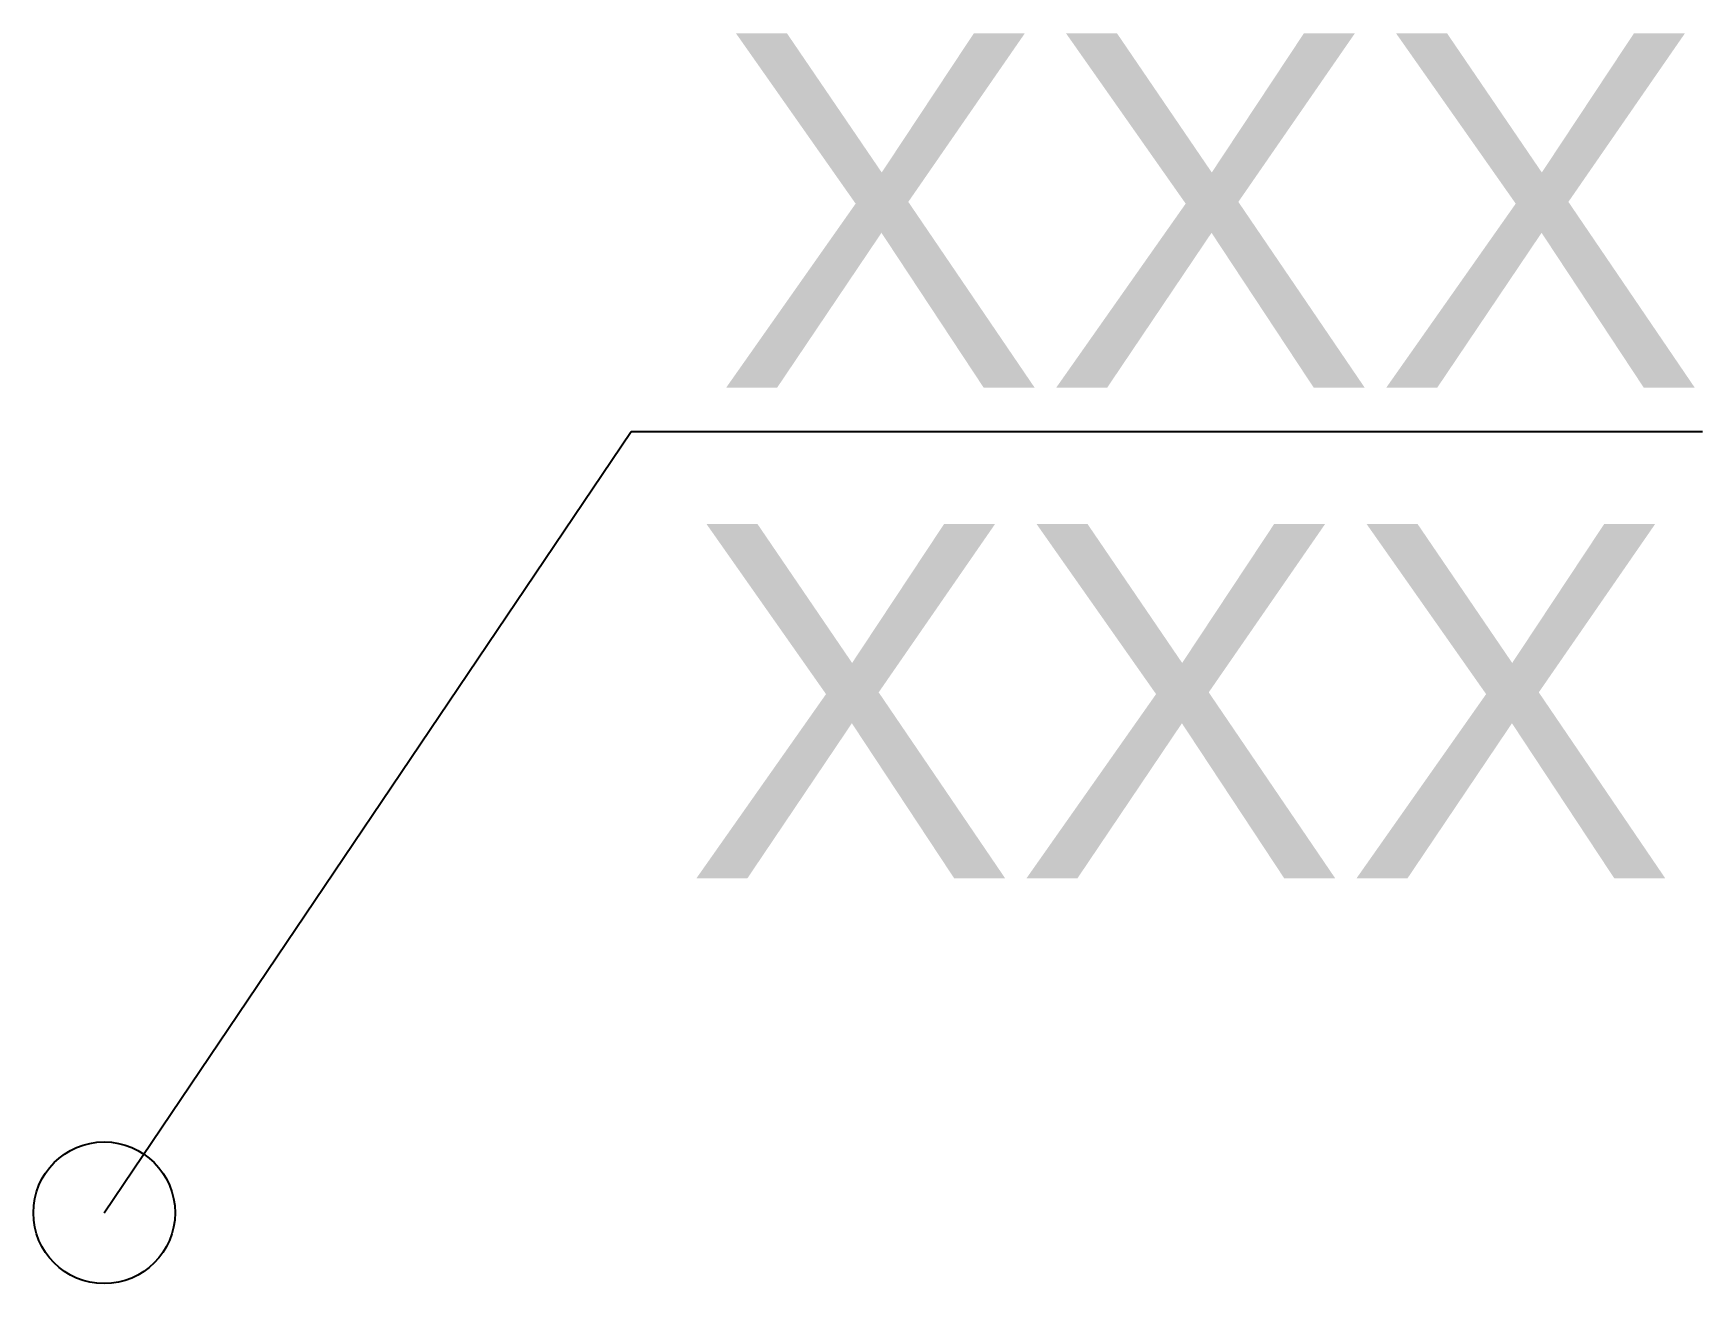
# Model space of a CAD drawing. Header units: millimetres. Extents: x -10 to 226, y -10 to 167.
import ezdxf

# ---------------------------------------------------------------- set-up
doc = ezdxf.new("R2010")
doc.units = ezdxf.units.MM
doc.styles.get("Standard").update_dxf_attribs({"font": 'arial.ttf'})

# ---------------------------------------------------------------- blocks, each defined once
blk = doc.blocks.new('*U11')
for p, q in [((0, 0), (74.38, 110.25)), ((74.38, 110.25), (225.6, 110.25))]:
    blk.add_line(p, q)
blk.add_circle((0, 0), 10)
blk.add_circle((0, 0), 10)
for tag, p in [('НАЗВАНИЕ_ПЕРЕХОДА', (86.21, 116.44)), ('СПРАВКА_ПЕРЕХОДА', (82.03, 47.22))]:
    blk.add_attdef(tag, p, '', height=50)
at = {"flags": 1}
for tag, p in [('ДЛИНА_ПЕРЕХОДА', (104.69, -170.46)), ('СУФИКС', (94.96, -250.5))]:
    blk.add_attdef(tag, p, '', height=50, dxfattribs=at)

msp = doc.modelspace()

# ---------------------------------------------------------------- block references
msp.add_blockref('*U11', (0.33, 0.19)).add_auto_attribs({'НАЗВАНИЕ_ПЕРЕХОДА': 'ХХХ', 'СПРАВКА_ПЕРЕХОДА': 'ХХХ'})

doc.saveas('drawing.dxf')
